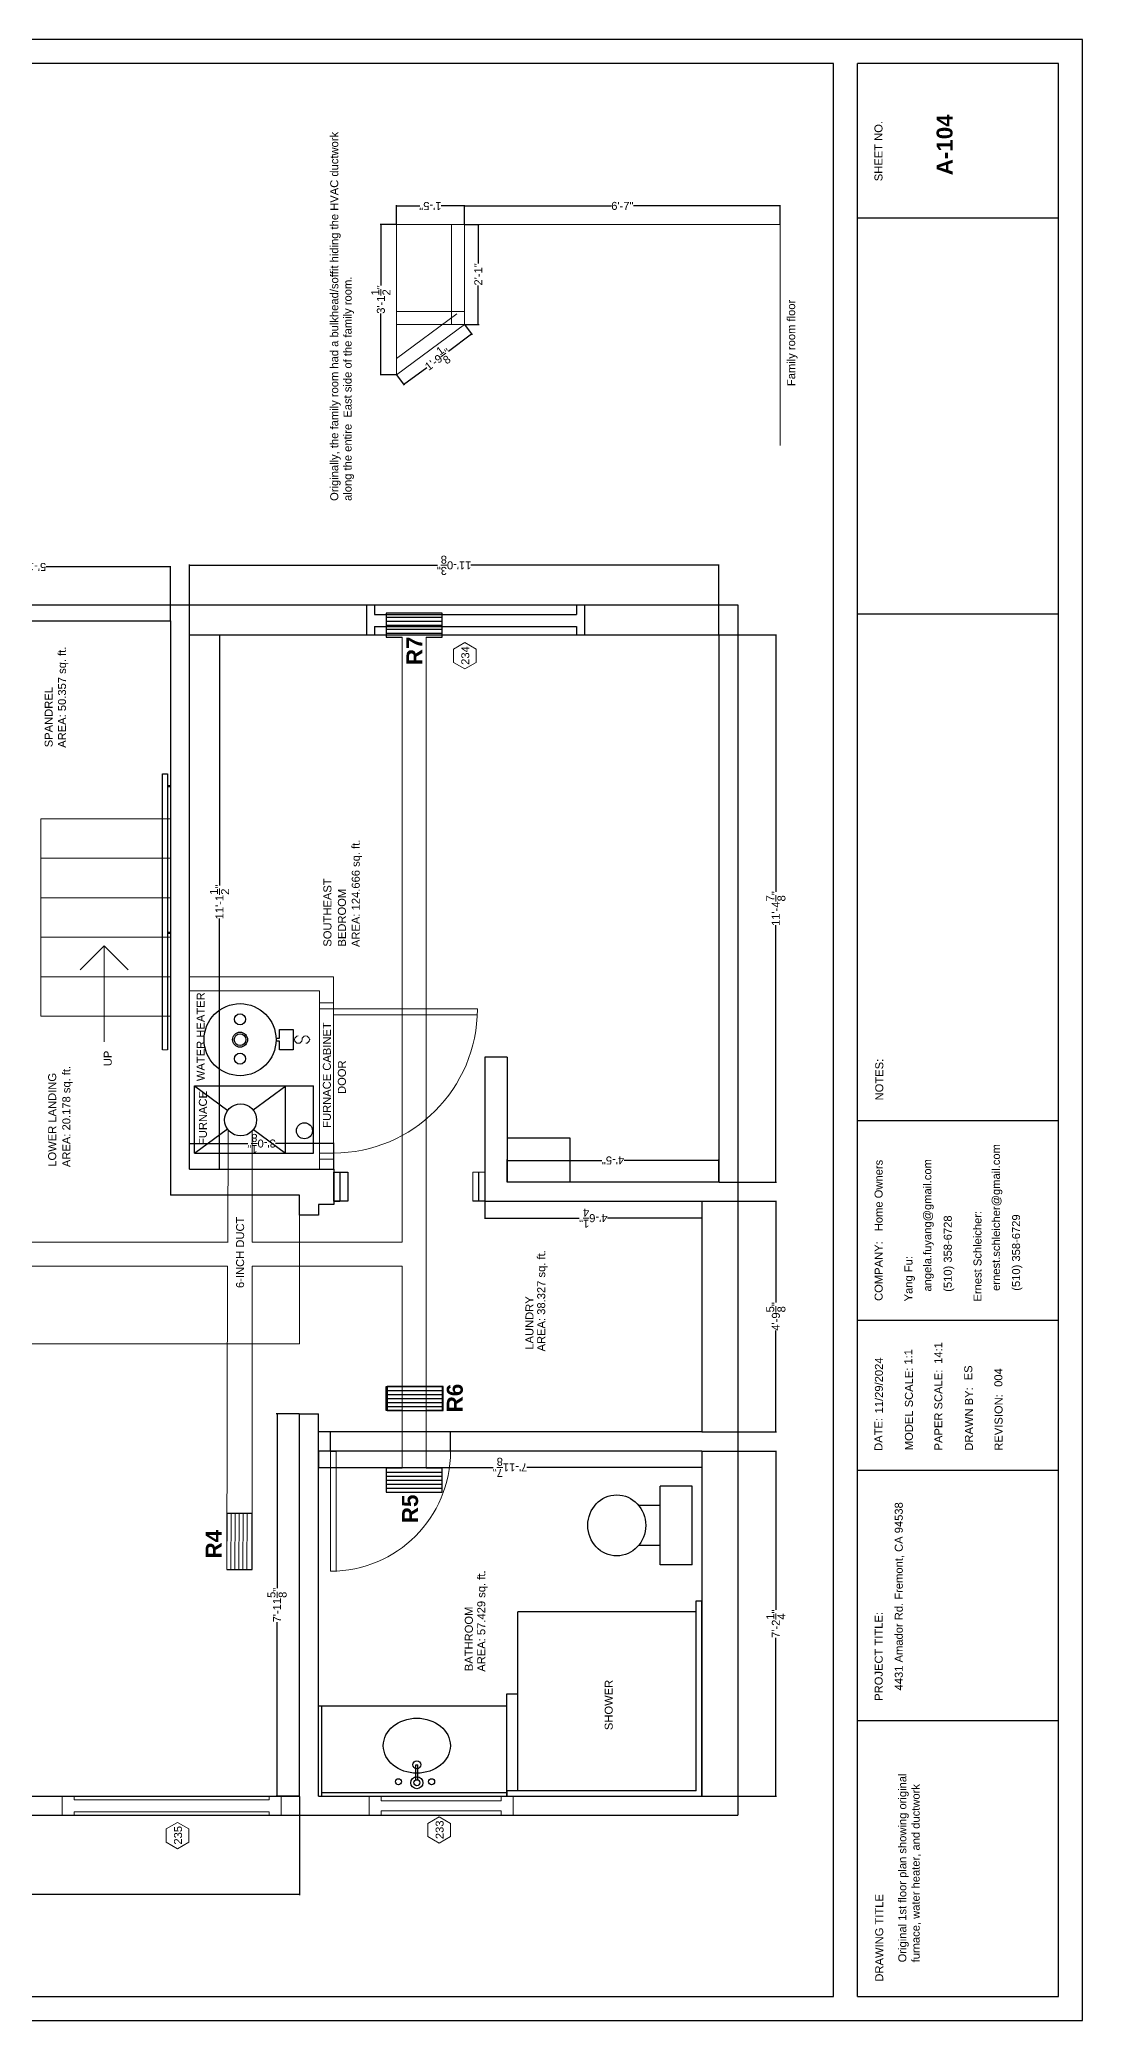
# Model space of a CAD drawing. Header units: inches. Extents: x -601 to 0, y 0 to 495.
# Drawn here: x -260.8 to 0, y 0 to 495.1 of the extents above; entities that cross this region are included whole.
import ezdxf

# ---------------------------------------------------------------- set-up
doc = ezdxf.new("R2010")
doc.units = ezdxf.units.IN
doc.header["$MEASUREMENT"] = 0
doc.layers.get('0').update_dxf_attribs({"color": 1, "lineweight": 9})
for name, color, linetype, lineweight in [('00-page-edge', 7, 'Continuous', 9), ('A101-Dimensions', 7, 'Continuous', 9), ('A101-Floorplan-1st-floor', 7, 'Continuous', 9), ('A101-Text', 7, 'Continuous', 9), ('M101-HVAC-1st-floor', 7, 'Continuous', 9)]:
    doc.layers.add(name, color=color, linetype=linetype, lineweight=lineweight)
doc.layers.add('Title Block', color=7, linetype='Continuous')
doc.layers.add('Title Block Text', color=7, linetype='Continuous')
doc.styles.add('Large', font='Arial Bold.ttf', dxfattribs={"height": 4})
doc.styles.get("Standard").update_dxf_attribs({"font": 'Arial.ttf', "height": 2})
doc.dimstyles.get("Standard").update_dxf_attribs({"dimtxt": 0.18, "dimasz": 0.1175, "dimexe": 0.18, "dimexo": 0.0625, "dimgap": 0.09, "dimtad": 0, "dimtoh": 1, "dimdec": 3, "dimzin": 0, "dimdsep": 46, "dimlunit": 4, "dimtxsty": 'Standard', "dimblk": 'ARCHTICK', "dimblk1": 'ARCHTICK', "dimblk2": 'ARCHTICK', "dimcen": 0.09, "dimadec": 1, "dimazin": 0, "dimtfac": 1, "dimtdec": 3, "dimtofl": 0, "dimtmove": 0, "dimatfit": 3, "dimfxl": 1, "dimtolj": 1, "dimtzin": 0, "dimarcsym": 0})

# ---------------------------------------------------------------- blocks, each defined once
blk = doc.blocks.new('L1-bathroom-door')
at = {"layer": 'A101-Floorplan-1st-floor'}
for p, q in [((0, 0), (-30, 0)), ((0, -1.375), (-30, -1.375))]:
    blk.add_line(p, q, dxfattribs=at)
at = {"layer": 'A101-Floorplan-1st-floor', "lineweight": 30}
blk.add_line((0, 0), (0, -1.375), dxfattribs=at)
at = {"layer": 'A101-Floorplan-1st-floor'}
blk.add_arc((0, 0), 30, 180, 270, dxfattribs=at)
blk = doc.blocks.new('L1-bathroom-window')
at = {"layer": 'A101-Floorplan-1st-floor'}
for p, q in [((0, 36), (-4.76, 36)), ((-3.69, 33), (-4.76, 33)), ((-3.69, 3), (-3.69, 33)), ((0, 33), (-1.19, 33)), ((-1.19, 3), (-1.19, 33)), ((-4.76, 3), (-3.69, 3)), ((-4.76, 0), (0, 0)), ((-1.19, 3), (0, 3))]:
    blk.add_line(p, q, dxfattribs=at)
at = {"layer": 'A101-Floorplan-1st-floor', "lineweight": 30}
for p, q in [((-4.76, 36), (-4.76, 33)), ((0, 36), (-0.01, 33)), ((-4.76, 3), (-4.76, 0)), ((-0.01, 3), (0, 0))]:
    blk.add_line(p, q, dxfattribs=at)
blk = doc.blocks.new('L1-family-room-window')
at = {"layer": 'A101-Floorplan-1st-floor'}
for p, q in [((0.01, 54.75), (-4.75, 54.75)), ((-3.93, 51.75), (-4.75, 51.75)), ((-3.93, 3), (-3.93, 51.75)), ((0.01, 51.75), (-0.93, 51.75)), ((-0.93, 3), (-0.93, 51.75)), ((-4.75, 3), (-3.93, 3)), ((-4.75, 0), (0.01, 0)), ((-0.93, 3), (0.01, 3))]:
    blk.add_line(p, q, dxfattribs=at)
at = {"layer": 'A101-Floorplan-1st-floor', "lineweight": 30}
for p, q in [((-4.75, 54.75), (-4.75, 51.75)), ((0.01, 54.75), (0.01, 51.75)), ((-4.75, 3), (-4.75, 0)), ((0, 3), (0.01, 0))]:
    blk.add_line(p, q, dxfattribs=at)
blk = doc.blocks.new('L1-toilet')
at = {"lineweight": 30}
for p, q in [((-14.81, 8), (-14.81, 13.4)), ((-4.81, 8), (-4.81, 13.4)), ((-19.63, 0), (-19.63, 8)), ((-19.63, 8), (0, 8)), ((0, 0), (0, 8)), ((-19.63, 0), (0, 0))]:
    blk.add_line(p, q, dxfattribs=at)
blk.add_ellipse((-9.81, 18.88), major_axis=(7.62, 0), ratio=0.95082, dxfattribs=at)
blk = doc.blocks.new('L1-bathroom-sink-faucets-bowl')
at = {"lineweight": 30}
for p, q in [((2.21, 0.25), (5.98, 0.25)), ((5.98, 0.25), (5.98, -0.25)), ((2.21, -0.25), (5.98, -0.25))]:
    blk.add_line(p, q, dxfattribs=at)
for centre, radius in [((1.75, 4.59), 0.75), ((1.5, 0), 1.5), ((1.5, 0), 0.75), ((6, 0), 1), ((1.75, -3.69), 0.75)]:
    blk.add_circle(centre, radius, dxfattribs=at)
blk.add_ellipse((10.75, 0), major_axis=(0, -8.38), ratio=0.820896, dxfattribs=at)
blk = doc.blocks.new('L1-granite-splash-and-counter')
at = {"layer": 'A101-Floorplan-1st-floor', "lineweight": 30}
for p, q in [((0, 0), (22.63, 0)), ((0, 0), (0, -0.88)), ((22.63, 0), (22.63, -47.13)), ((0, -0.88), (22.63, -0.88)), ((0, -0.88), (0, -47.13)), ((0.88, -47.13), (0.88, -0.88)), ((0, -47.13), (0.88, -47.13)), ((0.88, -47.13), (22.63, -47.13))]:
    blk.add_line(p, q, dxfattribs=at)
blk = doc.blocks.new('L1-shower-tiles-and-glass-walls')
at = {"layer": 'A101-Floorplan-1st-floor', "lineweight": 30}
for p, q in [((1.37, 48.75), (0, 48.75)), ((0, 48.75), (0, 48.75)), ((0, 48.75), (0, 0)), ((1.37, 1.37), (1.37, 48.75)), ((1.37, 48.75), (25.62, 48.75)), ((1.37, 46), (46.12, 46)), ((25.62, 48.75), (25.62, 46)), ((46.12, 1.37), (46.12, 46)), ((0, 0), (48.88, 0)), ((1.37, 1.37), (48.88, 1.37)), ((48.88, 1.37), (48.88, 0))]:
    blk.add_line(p, q, dxfattribs=at)
blk = doc.blocks.new('_ArchTick')
at = {"color": 0, "linetype": 'ByBlock', "lineweight": 30, "const_width": 0.15}
blk.add_lwpolyline([(-0.5, -0.5), (0.5, 0.5)], dxfattribs=at)
blk = doc.blocks.new('*D181')
at = {"layer": 'A101-Dimensions', "color": 0, "lineweight": -2, "transparency": 16777216}
for p, q in [((-523.24, 55.97), (-523.24, 31.27)), ((-195.83, 55.97), (-195.83, 31.27)), ((-523.24, 31.45), (-363.8, 31.45)), ((-195.83, 31.45), (-355.27, 31.45))]:
    blk.add_line(p, q, dxfattribs=at)
at = {"layer": 'A101-Dimensions', "color": 0, "lineweight": -2, "transparency": 16777216, "xscale": 0.1175, "yscale": 0.1175, "zscale": 0.1175, "rotation": 180}
blk.add_blockref('_ArchTick', (-523.24, 31.45), dxfattribs=at)
at = {"layer": 'A101-Dimensions', "color": 0, "lineweight": -2, "transparency": 16777216, "xscale": 0.1175, "yscale": 0.1175, "zscale": 0.1175}
blk.add_blockref('_ArchTick', (-195.83, 31.45), dxfattribs=at)
at = {"layer": 'A101-Dimensions', "color": 0, "lineweight": 5, "transparency": 16777216, "insert": (-359.53, 31.45), "char_height": 2, "attachment_point": 5, "rotation": 180}
blk.add_mtext('\\A1;27\'-3{\\H1x;\\S3/8;}"', dxfattribs=at)
blk = doc.blocks.new('*D186')
at = {"layer": 'A101-Dimensions', "color": 0, "lineweight": -2, "transparency": 16777216}
for p, q in [((-195.89, 151.6), (-201.6, 151.6)), ((-201.42, 151.6), (-201.42, 108.07)), ((-201.42, 56.04), (-201.42, 99.57)), ((-195.89, 56.04), (-201.6, 56.04))]:
    blk.add_line(p, q, dxfattribs=at)
at = {"layer": 'A101-Dimensions', "color": 0, "lineweight": -2, "transparency": 16777216, "xscale": 0.1175, "yscale": 0.1175, "zscale": 0.1175}
for p, rotation in [((-201.42, 151.6), 90), ((-201.42, 56.04), 270)]:
    blk.add_blockref('_ArchTick', p, dxfattribs=dict(at, rotation=rotation))
at = {"layer": 'A101-Dimensions', "color": 0, "lineweight": 5, "transparency": 16777216, "insert": (-201.42, 103.82), "char_height": 2, "attachment_point": 5, "rotation": 90}
blk.add_mtext('\\A1;7\'-11{\\H1x;\\S5/8;}"', dxfattribs=at)
blk = doc.blocks.new('*D187')
at = {"layer": 'A101-Dimensions', "color": 0, "lineweight": -2, "transparency": 16777216}
for p, q in [((-223.26, 346.32), (-215.63, 346.32)), ((-215.81, 346.32), (-215.81, 283.73)), ((-215.81, 212.82), (-215.81, 275.41)), ((-223.26, 212.82), (-215.63, 212.82))]:
    blk.add_line(p, q, dxfattribs=at)
at = {"layer": 'A101-Dimensions', "color": 0, "lineweight": -2, "transparency": 16777216, "xscale": 0.1175, "yscale": 0.1175, "zscale": 0.1175}
for p, rotation in [((-215.81, 346.32), 90), ((-215.81, 212.82), 270)]:
    blk.add_blockref('_ArchTick', p, dxfattribs=dict(at, rotation=rotation))
at = {"layer": 'A101-Dimensions', "color": 0, "lineweight": 5, "transparency": 16777216, "insert": (-215.81, 279.57), "char_height": 2, "attachment_point": 5, "rotation": 90}
blk.add_mtext('\\A1;11\'-1{\\H1x;\\S1/2;}"', dxfattribs=at)
blk = doc.blocks.new('*D188')
at = {"layer": 'A101-Dimensions', "color": 0, "lineweight": -2, "transparency": 16777216}
for p, q in [((-223.32, 212.88), (-223.32, 219.37)), ((-223.32, 219.19), (-208.75, 219.19)), ((-187.23, 219.19), (-201.8, 219.19)), ((-187.23, 212.88), (-187.23, 219.37))]:
    blk.add_line(p, q, dxfattribs=at)
at = {"layer": 'A101-Dimensions', "color": 0, "lineweight": -2, "transparency": 16777216, "xscale": 0.1175, "yscale": 0.1175, "zscale": 0.1175, "rotation": 180}
blk.add_blockref('_ArchTick', (-223.32, 219.19), dxfattribs=at)
at = {"layer": 'A101-Dimensions', "color": 0, "lineweight": -2, "transparency": 16777216, "xscale": 0.1175, "yscale": 0.1175, "zscale": 0.1175}
blk.add_blockref('_ArchTick', (-187.23, 219.19), dxfattribs=at)
at = {"layer": 'A101-Dimensions', "color": 0, "lineweight": 5, "transparency": 16777216, "insert": (-205.28, 219.19), "char_height": 2, "attachment_point": 5, "rotation": 180}
blk.add_mtext('\\A1;3\'-0{\\H1x;\\S1/8;}"', dxfattribs=at)
blk = doc.blocks.new('*D189')
at = {"layer": 'A101-Dimensions', "color": 0, "lineweight": -2, "transparency": 16777216}
for p, q in [((-223.32, 346.38), (-223.32, 363.91)), ((-223.32, 363.73), (-161.28, 363.73)), ((-90.93, 363.73), (-152.97, 363.73)), ((-90.93, 346.38), (-90.93, 363.91))]:
    blk.add_line(p, q, dxfattribs=at)
at = {"layer": 'A101-Dimensions', "color": 0, "lineweight": -2, "transparency": 16777216, "xscale": 0.1175, "yscale": 0.1175, "zscale": 0.1175, "rotation": 180}
blk.add_blockref('_ArchTick', (-223.32, 363.73), dxfattribs=at)
at = {"layer": 'A101-Dimensions', "color": 0, "lineweight": -2, "transparency": 16777216, "xscale": 0.1175, "yscale": 0.1175, "zscale": 0.1175}
blk.add_blockref('_ArchTick', (-90.93, 363.73), dxfattribs=at)
at = {"layer": 'A101-Dimensions', "color": 0, "lineweight": 5, "transparency": 16777216, "insert": (-157.13, 363.73), "char_height": 2, "attachment_point": 5, "rotation": 180}
blk.add_mtext('\\A1;11\'-0{\\H1x;\\S3/8;}"', dxfattribs=at)
blk = doc.blocks.new('*D190')
at = {"layer": 'A101-Dimensions', "color": 0, "lineweight": -2, "transparency": 16777216}
for p, q in [((-95.14, 142.29), (-76.49, 142.29)), ((-76.67, 142.29), (-76.67, 102.66)), ((-76.67, 56.04), (-76.67, 95.66)), ((-95.14, 56.04), (-76.49, 56.04))]:
    blk.add_line(p, q, dxfattribs=at)
at = {"layer": 'A101-Dimensions', "color": 0, "lineweight": -2, "transparency": 16777216, "xscale": 0.1175, "yscale": 0.1175, "zscale": 0.1175}
for p, rotation in [((-76.67, 142.29), 90), ((-76.67, 56.04), 270)]:
    blk.add_blockref('_ArchTick', p, dxfattribs=dict(at, rotation=rotation))
at = {"layer": 'A101-Dimensions', "color": 0, "lineweight": 5, "transparency": 16777216, "insert": (-76.67, 99.16), "char_height": 2, "attachment_point": 5, "rotation": 90}
blk.add_mtext('\\A1;7\'-2{\\H1x;\\S1/4;}"', dxfattribs=at)
blk = doc.blocks.new('*D191')
at = {"layer": 'A101-Dimensions', "color": 0, "lineweight": -2, "transparency": 16777216}
for p, q in [((-95.14, 204.76), (-76.49, 204.76)), ((-76.67, 204.76), (-76.67, 179.48)), ((-76.67, 147.16), (-76.67, 172.44)), ((-95.14, 147.16), (-76.49, 147.16))]:
    blk.add_line(p, q, dxfattribs=at)
at = {"layer": 'A101-Dimensions', "color": 0, "lineweight": -2, "transparency": 16777216, "xscale": 0.1175, "yscale": 0.1175, "zscale": 0.1175}
for p, rotation in [((-76.67, 204.76), 90), ((-76.67, 147.16), 270)]:
    blk.add_blockref('_ArchTick', p, dxfattribs=dict(at, rotation=rotation))
at = {"layer": 'A101-Dimensions', "color": 0, "lineweight": 5, "transparency": 16777216, "insert": (-76.67, 175.96), "char_height": 2, "attachment_point": 5, "rotation": 90}
blk.add_mtext('\\A1;4\'-9{\\H1x;\\S5/8;}"', dxfattribs=at)
blk = doc.blocks.new('*D192')
at = {"layer": 'A101-Dimensions', "color": 0, "lineweight": -2, "transparency": 16777216}
for p, q in [((-90.86, 346.32), (-76.49, 346.32)), ((-76.67, 346.32), (-76.67, 282.07)), ((-76.67, 209.51), (-76.67, 273.76)), ((-90.86, 209.51), (-76.49, 209.51))]:
    blk.add_line(p, q, dxfattribs=at)
at = {"layer": 'A101-Dimensions', "color": 0, "lineweight": -2, "transparency": 16777216, "xscale": 0.1175, "yscale": 0.1175, "zscale": 0.1175}
for p, rotation in [((-76.67, 346.32), 90), ((-76.67, 209.51), 270)]:
    blk.add_blockref('_ArchTick', p, dxfattribs=dict(at, rotation=rotation))
at = {"layer": 'A101-Dimensions', "color": 0, "lineweight": 5, "transparency": 16777216, "insert": (-76.67, 277.91), "char_height": 2, "attachment_point": 5, "rotation": 90}
blk.add_mtext('\\A1;11\'-4{\\H1x;\\S7/8;}"', dxfattribs=at)
blk = doc.blocks.new('*D193')
at = {"layer": 'A101-Dimensions', "color": 0, "lineweight": -2, "transparency": 16777216}
for p, q in [((-143.86, 209.57), (-143.86, 215.16)), ((-143.86, 214.98), (-120.18, 214.98)), ((-90.93, 214.98), (-114.61, 214.98)), ((-90.93, 209.57), (-90.93, 215.16))]:
    blk.add_line(p, q, dxfattribs=at)
at = {"layer": 'A101-Dimensions', "color": 0, "lineweight": -2, "transparency": 16777216, "xscale": 0.1175, "yscale": 0.1175, "zscale": 0.1175, "rotation": 180}
blk.add_blockref('_ArchTick', (-143.86, 214.98), dxfattribs=at)
at = {"layer": 'A101-Dimensions', "color": 0, "lineweight": -2, "transparency": 16777216, "xscale": 0.1175, "yscale": 0.1175, "zscale": 0.1175}
blk.add_blockref('_ArchTick', (-90.93, 214.98), dxfattribs=at)
at = {"layer": 'A101-Dimensions', "color": 0, "lineweight": 5, "transparency": 16777216, "insert": (-117.4, 214.98), "char_height": 2, "attachment_point": 5, "rotation": 180}
blk.add_mtext('\\A1;4\'-5"', dxfattribs=at)
blk = doc.blocks.new('*D194')
at = {"layer": 'A101-Dimensions', "color": 0, "lineweight": -2, "transparency": 16777216}
for p, q in [((-149.45, 204.69), (-149.45, 200.36)), ((-95.2, 204.69), (-95.2, 200.36)), ((-149.45, 200.54), (-125.87, 200.54)), ((-95.2, 200.54), (-118.78, 200.54))]:
    blk.add_line(p, q, dxfattribs=at)
at = {"layer": 'A101-Dimensions', "color": 0, "lineweight": -2, "transparency": 16777216, "xscale": 0.1175, "yscale": 0.1175, "zscale": 0.1175, "rotation": 180}
blk.add_blockref('_ArchTick', (-149.45, 200.54), dxfattribs=at)
at = {"layer": 'A101-Dimensions', "color": 0, "lineweight": -2, "transparency": 16777216, "xscale": 0.1175, "yscale": 0.1175, "zscale": 0.1175}
blk.add_blockref('_ArchTick', (-95.2, 200.54), dxfattribs=at)
at = {"layer": 'A101-Dimensions', "color": 0, "lineweight": 5, "transparency": 16777216, "insert": (-122.32, 200.54), "char_height": 2, "attachment_point": 5, "rotation": 180}
blk.add_mtext('\\A1;4\'-6{\\H1x;\\S1/4;}"', dxfattribs=at)
blk = doc.blocks.new('*D195')
at = {"layer": 'A101-Dimensions', "color": 0, "lineweight": -2, "transparency": 16777216}
for p, q in [((-191.08, 142.22), (-191.08, 138.05)), ((-95.2, 142.22), (-95.2, 138.05)), ((-191.08, 138.23), (-147.38, 138.23)), ((-95.2, 138.23), (-138.9, 138.23))]:
    blk.add_line(p, q, dxfattribs=at)
at = {"layer": 'A101-Dimensions', "color": 0, "lineweight": -2, "transparency": 16777216, "xscale": 0.1175, "yscale": 0.1175, "zscale": 0.1175, "rotation": 180}
blk.add_blockref('_ArchTick', (-191.08, 138.23), dxfattribs=at)
at = {"layer": 'A101-Dimensions', "color": 0, "lineweight": -2, "transparency": 16777216, "xscale": 0.1175, "yscale": 0.1175, "zscale": 0.1175}
blk.add_blockref('_ArchTick', (-95.2, 138.23), dxfattribs=at)
at = {"layer": 'A101-Dimensions', "color": 0, "lineweight": 5, "transparency": 16777216, "insert": (-143.14, 138.23), "char_height": 2, "attachment_point": 5, "rotation": 180}
blk.add_mtext('\\A1;7\'-11{\\H1x;\\S7/8;}"', dxfattribs=at)
blk = doc.blocks.new('*D198')
at = {"layer": 'A101-Dimensions', "color": 0, "lineweight": -2, "transparency": 16777216}
for p, q in [((-298.86, 349.88), (-298.86, 363.5)), ((-298.86, 363.32), (-267.75, 363.32)), ((-228.07, 363.32), (-259.18, 363.32)), ((-228.07, 349.88), (-228.07, 363.5))]:
    blk.add_line(p, q, dxfattribs=at)
at = {"layer": 'A101-Dimensions', "color": 0, "lineweight": -2, "transparency": 16777216, "xscale": 0.1175, "yscale": 0.1175, "zscale": 0.1175, "rotation": 180}
blk.add_blockref('_ArchTick', (-298.86, 363.32), dxfattribs=at)
at = {"layer": 'A101-Dimensions', "color": 0, "lineweight": -2, "transparency": 16777216, "xscale": 0.1175, "yscale": 0.1175, "zscale": 0.1175}
blk.add_blockref('_ArchTick', (-228.07, 363.32), dxfattribs=at)
at = {"layer": 'A101-Dimensions', "color": 0, "lineweight": 5, "transparency": 16777216, "insert": (-263.47, 363.32), "char_height": 2, "attachment_point": 5, "rotation": 180}
blk.add_mtext('\\A1;5\'-10{\\H1x;\\S3/4;}"', dxfattribs=at)
blk = doc.blocks.new('L1-south-stairway-5-steps')
at = {"layer": 'A101-Floorplan-1st-floor', "lineweight": 5}
for p, q in [((-49.375, 0), (0, 0)), ((-49.375, 0), (-49.375, -32.40625)), ((-39.5, 0), (-39.5, -32.40625)), ((-29.625, 0), (-29.625, -32.40625)), ((-19.75, 0), (-19.75, -32.40625)), ((-9.875, 0), (-9.875, -32.40625)), ((0, 0), (0, -32.40625))]:
    blk.add_line(p, q, dxfattribs=at)
blk = doc.blocks.new('L1-south-stairway-handrail')
at = {"layer": 'A101-Floorplan-1st-floor', "lineweight": -3}
for p, q in [((-57.8, 1.25), (11.23, 1.25)), ((11.23, 0), (-57.8, 0)), ((-28.71, -0.75), (-28.71, 0)), ((-28.46, -0.75), (-28.46, 0)), ((8.09, 0), (8.09, -0.75)), ((8.34, 0), (8.34, -0.75)), ((11.23, 1.25), (11.23, 0))]:
    blk.add_line(p, q, dxfattribs=at)
at = {"layer": 'A101-Floorplan-1st-floor', "lineweight": 5}
blk.add_line((-57.8, 1.25), (-57.8, 0), dxfattribs=at)
blk = doc.blocks.new('L1-arrow')
at = {"lineweight": 5}
for p, q in [((188.32, -365.98), (182.32, -359.98)), ((182.32, -365.98), (164.32, -365.98)), ((182.32, -365.98), (188.32, -365.98)), ((188.32, -365.98), (182.32, -371.98))]:
    blk.add_line(p, q, dxfattribs=at)
blk = doc.blocks.new('L1-south-east-bedroom-window')
at = {"layer": 'A101-Floorplan-1st-floor', "lineweight": -3}
for p, q in [((7.5, 54.5), (0, 54.5)), ((0, 54.5), (0, 52.5)), ((7.5, 54.5), (7.5, 52.5)), ((2.15, 52.5), (0, 52.5)), ((2.15, 52.5), (2.13, 2)), ((5.1, 52.5), (5.12, 2)), ((7.5, 52.5), (5.1, 52.5)), ((2.13, 2), (0, 2)), ((0, 2), (0, 0)), ((7.5, 0), (0, 0)), ((7.5, 2), (5.12, 2)), ((7.5, 2), (7.5, 0))]:
    blk.add_line(p, q, dxfattribs=at)
blk = doc.blocks.new('L1-Furnace-181')
at = {"layer": 'M101-HVAC-1st-floor', "lineweight": -3}
for p, q in [((-5.56, 27.5, -22.75), (0.48, 19.27, -22.75)), ((-5.56, 27.5, -22.75), (-5.56, -2.25, -22.75)), ((11.25, 27.5, -22.75), (11.25, -2.25, -22.75)), ((5.21, 12.83, -22.75), (11.25, 4.62, -22.75)), ((-5.56, -2.25, -22.75), (11.25, -2.25, -22.75))]:
    blk.add_line(p, q, dxfattribs=at)
at = {"layer": 'M101-HVAC-1st-floor', "lineweight": -3, "elevation": -22.75}
for points in [[(-5.56, 27.5), (11.25, 27.5), (5.09, 19.17)], [(0.33, 12.74), (-5.57, 4.75), (11.25, 4.75)]]:
    blk.add_lwpolyline(points, dxfattribs=at)
at = {"layer": 'M101-HVAC-1st-floor', "lineweight": -3}
for centre, radius in [((2.71, 15.95, -22.75), 4), ((0, 0, -22.75), 2)]:
    blk.add_circle(centre, radius, dxfattribs=at)
blk = doc.blocks.new('L1-furnace-181-reference')
at = {"layer": 'A101-Floorplan-1st-floor', "lineweight": -3}
for p, q in [((0, 29.75), (6.04, 21.52)), ((0, 29.75), (0, 0)), ((16.8, 29.75), (16.8, 0)), ((10.77, 15.08), (16.8, 6.87)), ((0, 0), (16.8, 0))]:
    blk.add_line(p, q, dxfattribs=at)
for points in [[(0, 29.75), (16.8, 29.75), (10.65, 21.42)], [(5.89, 14.99), (-0.01, 7), (16.8, 7)]]:
    blk.add_lwpolyline(points, dxfattribs=at)
for centre, radius in [((8.27, 18.2), 4), ((5.56, 2.25), 2)]:
    blk.add_circle(centre, radius, dxfattribs=at)
at = {"layer": 'A101-Floorplan-1st-floor', "lineweight": 5}
blk.add_blockref('L1-Furnace-181', (5.56, 2.25, 22.75), dxfattribs=at)
blk = doc.blocks.new('window-233')
blk.add_lwpolyline([(-1.66, 2.84), (-3.31, -0.01), (-1.66, -2.87), (1.63, -2.87), (3.28, -0.01), (1.63, 2.84)], close=True)
blk.add_text('233', height=2).set_placement((-2.29, -1.12))
blk = doc.blocks.new('window-235')
blk.add_lwpolyline([(-2, 2.97), (-3.65, 0.11), (-2, -2.74), (1.3, -2.74), (2.94, 0.11), (1.3, 2.97)], close=True)
blk.add_text('235', height=2).set_placement((-2.63, -1))
blk = doc.blocks.new('window-234')
blk.add_lwpolyline([(-1.79, 3.01), (-3.44, 0.15), (-1.79, -2.7), (1.51, -2.7), (3.16, 0.15), (1.51, 3.01)], close=True)
blk.add_text('234', height=2).set_placement((-2.41, -0.96))
blk = doc.blocks.new('old-furnace-cabinet-door')
at = {"lineweight": 5}
for p, q in [((-1.5, 35.97), (-1.5, 0)), ((0, 36), (0, 0)), ((0, 0), (-36, 0)), ((-1.5, 0), (0, 0))]:
    blk.add_line(p, q, dxfattribs=at)
blk.add_arc((0, 0), 36, 90, 180, dxfattribs=at)
blk = doc.blocks.new('FURNACE-CABINET')
at = {"lineweight": 5}
for p, q in [((257.32, 223.32), (257.32, 190.82)), ((260.82, 223.32), (260.82, 187.32)), ((212.82, 190.82), (257.32, 190.82)), ((215.32, 190.82), (215.32, 187.32)), ((216.82, 190.82), (216.82, 187.32)), ((252.82, 190.82), (252.82, 187.32)), ((254.32, 190.82), (254.32, 187.32)), ((212.82, 187.32), (218.82, 187.32)), ((260.82, 187.32), (254.82, 187.32))]:
    blk.add_line(p, q, dxfattribs=at)
at = {"lineweight": 5, "xscale": -1, "rotation": 180}
blk.add_blockref('old-furnace-cabinet-door', (252.82, 187.32), dxfattribs=at)
at = {"lineweight": 5}
for s, p in [('FURNACE CABINET', (223.12, 187.95)), ('DOOR', (231.58, 184.2))]:
    blk.add_text(s, height=2, dxfattribs=at).set_placement(p)
blk = doc.blocks.new('L1-ceiling-register-119')
at = {"layer": 'A101-Floorplan-1st-floor', "lineweight": 30}
for p, q in [((-6, 0, -95.12), (-6, -14, -95.12)), ((0, 0, -95.12), (-6, 0, -95.12)), ((0, -14, -95.12), (0, 0, -95.12)), ((-6, -14, -95.12), (0, -14, -95.12))]:
    blk.add_line(p, q, dxfattribs=at)
blk = doc.blocks.new('upstairs-bathroom-register')
at = {"layer": 'M101-HVAC-1st-floor', "lineweight": 30}
for p, q in [((107.19, 170.08), (107.19, 174.08)), ((107.19, 174.08), (113.19, 174.08)), ((108.19, 174.08), (108.19, 160.08)), ((109.19, 174.08), (109.19, 160.08)), ((110.19, 174.08), (110.19, 160.08)), ((111.19, 174.08), (111.19, 160.08)), ((112.19, 174.08), (112.19, 160.08)), ((113.19, 174.08), (113.19, 160.08)), ((107.19, 160.08), (107.19, 164.08)), ((113.19, 160.08), (107.19, 160.08))]:
    blk.add_line(p, q, dxfattribs=at)
blk = doc.blocks.new('*D499')
at = {"layer": 'A101-Floorplan-1st-floor', "color": 0, "lineweight": -2, "transparency": 16777216}
for p, q in [((-152.74, 421.49), (-158.53, 417.21)), ((-154.51, 423.89), (-152.63, 421.34)), ((-171.53, 411.33), (-169.64, 408.78)), ((-169.75, 408.92), (-163.96, 413.2))]:
    blk.add_line(p, q, dxfattribs=at)
at = {"layer": 'A101-Floorplan-1st-floor', "color": 0, "lineweight": -2, "transparency": 16777216, "xscale": 0.1175, "yscale": 0.1175, "zscale": 0.1175}
for p, rotation in [((-152.74, 421.49), 36.44436690974841), ((-169.75, 408.92), 216.4443669097485)]:
    blk.add_blockref('_ArchTick', p, dxfattribs=dict(at, rotation=rotation))
at = {"layer": 'A101-Floorplan-1st-floor', "color": 0, "lineweight": 5, "transparency": 16777216, "insert": (-161.24, 415.2), "char_height": 2, "attachment_point": 5, "rotation": 36.4444}
blk.add_mtext('\\A1;1\'-9{\\H1x;\\S1/8;}"', dxfattribs=at)
blk = doc.blocks.new('*D500')
at = {"layer": 'A101-Floorplan-1st-floor', "color": 0, "lineweight": -2, "transparency": 16777216}
for p, q in [((-154.49, 448.94), (-150.9, 448.94)), ((-151.08, 448.94), (-151.08, 439.21)), ((-151.08, 423.94), (-151.08, 433.68)), ((-154.49, 423.94), (-150.9, 423.94))]:
    blk.add_line(p, q, dxfattribs=at)
at = {"layer": 'A101-Floorplan-1st-floor', "color": 0, "lineweight": -2, "transparency": 16777216, "xscale": 0.1175, "yscale": 0.1175, "zscale": 0.1175}
for p, rotation in [((-151.08, 448.94), 90), ((-151.08, 423.94), 270)]:
    blk.add_blockref('_ArchTick', p, dxfattribs=dict(at, rotation=rotation))
at = {"layer": 'A101-Floorplan-1st-floor', "color": 0, "lineweight": 5, "transparency": 16777216, "insert": (-151.08, 436.44), "char_height": 2, "attachment_point": 5, "rotation": 90}
blk.add_mtext('\\A1;2\'-1"', dxfattribs=at)
blk = doc.blocks.new('*D501')
at = {"layer": 'A101-Floorplan-1st-floor', "color": 0, "lineweight": -2, "transparency": 16777216}
for p, q in [((-171.63, 448.94), (-175.63, 448.94)), ((-175.45, 448.94), (-175.45, 433.64)), ((-175.45, 411.38), (-175.45, 426.68)), ((-171.63, 411.38), (-175.63, 411.38))]:
    blk.add_line(p, q, dxfattribs=at)
at = {"layer": 'A101-Floorplan-1st-floor', "color": 0, "lineweight": -2, "transparency": 16777216, "xscale": 0.1175, "yscale": 0.1175, "zscale": 0.1175}
for p, rotation in [((-175.45, 448.94), 90), ((-175.45, 411.38), 270)]:
    blk.add_blockref('_ArchTick', p, dxfattribs=dict(at, rotation=rotation))
at = {"layer": 'A101-Floorplan-1st-floor', "color": 0, "lineweight": 5, "transparency": 16777216, "insert": (-175.45, 430.16), "char_height": 2, "attachment_point": 5, "rotation": 90}
blk.add_mtext('\\A1;3\'-1{\\H1x;\\S1/2;}"', dxfattribs=at)
blk = doc.blocks.new('*D502')
at = {"layer": 'A101-Floorplan-1st-floor', "color": 0, "lineweight": -2, "transparency": 16777216}
for p, q in [((-154.55, 449), (-154.55, 453.74)), ((-154.55, 453.56), (-117.81, 453.56)), ((-75.56, 453.56), (-112.3, 453.56)), ((-75.56, 449), (-75.56, 453.74))]:
    blk.add_line(p, q, dxfattribs=at)
at = {"layer": 'A101-Floorplan-1st-floor', "color": 0, "lineweight": -2, "transparency": 16777216, "xscale": 0.1175, "yscale": 0.1175, "zscale": 0.1175, "rotation": 180}
blk.add_blockref('_ArchTick', (-154.55, 453.56), dxfattribs=at)
at = {"layer": 'A101-Floorplan-1st-floor', "color": 0, "lineweight": -2, "transparency": 16777216, "xscale": 0.1175, "yscale": 0.1175, "zscale": 0.1175}
blk.add_blockref('_ArchTick', (-75.56, 453.56), dxfattribs=at)
at = {"layer": 'A101-Floorplan-1st-floor', "color": 0, "lineweight": 5, "transparency": 16777216, "insert": (-115.06, 453.56), "char_height": 2, "attachment_point": 5}
blk.add_mtext('\\A1;6\'-7"', dxfattribs=at)
blk = doc.blocks.new('*D505')
at = {"layer": 'A101-Floorplan-1st-floor', "color": 0, "lineweight": -2, "transparency": 16777216}
for p, q in [((-171.56, 449), (-171.56, 453.73)), ((-171.56, 453.55), (-165.71, 453.55)), ((-154.55, 453.55), (-160.4, 453.55)), ((-154.55, 449), (-154.55, 453.73))]:
    blk.add_line(p, q, dxfattribs=at)
at = {"layer": 'A101-Floorplan-1st-floor', "color": 0, "lineweight": -2, "transparency": 16777216, "xscale": 0.1175, "yscale": 0.1175, "zscale": 0.1175, "rotation": 180}
blk.add_blockref('_ArchTick', (-171.56, 453.55), dxfattribs=at)
at = {"layer": 'A101-Floorplan-1st-floor', "color": 0, "lineweight": -2, "transparency": 16777216, "xscale": 0.1175, "yscale": 0.1175, "zscale": 0.1175}
blk.add_blockref('_ArchTick', (-154.55, 453.55), dxfattribs=at)
at = {"layer": 'A101-Floorplan-1st-floor', "color": 0, "lineweight": 5, "transparency": 16777216, "insert": (-163.06, 453.55), "char_height": 2, "attachment_point": 5, "rotation": 180}
blk.add_mtext('\\A1;1\'-5"', dxfattribs=at)

msp = doc.modelspace()

# ---------------------------------------------------------------- linework, layer by layer
for p, q in [((-50.2738, 6), (-50.2738, 6)), ((-50.2738, 6), (-50.2738, 6)), ((-48, 6), (-48, 6)), ((-48, 6), (-48, 6))]:
    msp.add_line(p, q)
at = {"layer": '00-page-edge', "lineweight": -3}
for p, q in [((0, 495.1368), (-600.528, 495.1368)), ((0, 0), (0, 495.1368)), ((-62.2738, 489.1368), (-594.526, 489.1368)), ((-62.2738, 6), (-62.2738, 489.1368)), ((-594.365, 6), (-62.2738, 6)), ((-600.3608, 0), (0, 0))]:
    msp.add_line(p, q, dxfattribs=at)
at = {"layer": 'A101-Floorplan-1st-floor', "lineweight": 5}
for p, q in [((-171.563, 448.9404), (-171.563, 411.3779)), ((-171.563, 411.3779), (-171.563, 448.9404)), ((-154.5512, 448.9404), (-171.563, 448.9404)), ((-171.563, 448.9404), (-75.563, 448.9404)), ((-157.8012, 448.9404), (-157.8012, 423.9404)), ((-154.5512, 448.9404), (-154.5512, 423.9404)), ((-154.5512, 448.9404), (-75.563, 448.9404)), ((-75.563, 448.9404), (-75.563, 393.6925)), ((-154.5512, 427.1904), (-171.563, 427.1904)), ((-156.4819, 426.5548), (-171.563, 415.418)), ((-154.5512, 423.9404), (-171.563, 423.9404)), ((-154.5512, 423.9404), (-171.563, 411.3779)), ((-190.8248, 257.3187), (-190.8248, 236.153)), ((-152.4498, 204.7562), (-152.4498, 212.0062)), ((-152.4498, 212.0062), (-149.4498, 212.0062)), ((-195.8317, 201.2562), (-195.8317, 169.0945)), ((-523.238, 169.0945), (-195.8317, 169.0945)), ((-191.0817, 142.2875), (-167.0817, 142.2875))]:
    msp.add_line(p, q, dxfattribs=at)
at = {"layer": 'A101-Floorplan-1st-floor', "lineweight": -3}
for p, q in [((-332.9567, 353.8173), (-86.177, 353.8173)), ((-86.177, 353.8173), (-86.177, 51.2875)), ((-298.856, 349.8187), (-228.0748, 349.8187)), ((-228.0748, 349.8187), (-228.0748, 206.3187)), ((-223.3248, 212.8187), (-223.3248, 346.3187)), ((-223.3248, 346.3187), (-90.927, 346.3187)), ((-90.927, 346.3187), (-90.927, 209.5062)), ((-143.8645, 240.7562), (-149.4498, 240.7562)), ((-149.4498, 240.7562), (-149.4498, 204.7562)), ((-143.8645, 240.7562), (-143.8645, 209.5062)), ((-128.0833, 220.5062), (-143.8645, 220.5062)), ((-128.0833, 209.5062), (-128.0833, 220.5062)), ((-223.3248, 212.8187), (-187.231, 212.8187)), ((-187.231, 212.8187), (-187.231, 203.9437)), ((-187.231, 204.7562), (-187.231, 212.0062)), ((-187.231, 212.0062), (-183.731, 212.0062)), ((-185.731, 212.0062), (-185.731, 204.7562)), ((-183.731, 212.0062), (-183.731, 204.7562)), ((-150.9498, 204.7562), (-150.9498, 212.0062)), ((-149.4498, 212.0062), (-149.4498, 204.7562)), ((-90.927, 209.5062), (-143.8645, 209.5062)), ((-195.8317, 206.3187), (-228.0748, 206.3187)), ((-195.8317, 201.2562), (-195.8317, 206.3187)), ((-187.231, 203.9437), (-191.0817, 203.9437)), ((-191.0817, 203.9437), (-191.0817, 201.2562)), ((-187.231, 204.7562), (-185.731, 204.7562)), ((-183.731, 204.7562), (-187.231, 204.7562)), ((-149.4498, 204.7562), (-152.4498, 204.7562)), ((-149.4498, 204.7562), (-95.1998, 204.7562)), ((-95.1998, 204.7562), (-95.1998, 147.1625)), ((-191.0817, 201.2562), (-195.8317, 201.2562)), ((-195.8317, 56.0375), (-195.8317, 151.6)), ((-195.8317, 151.6), (-191.0817, 151.6)), ((-191.0817, 56.0375), (-191.0817, 151.6)), ((-95.1998, 147.1625), (-191.0817, 147.1625)), ((-188.0192, 147.1625), (-191.0817, 147.1625)), ((-188.0192, 142.2875), (-188.0192, 147.1625)), ((-158.0192, 142.2875), (-158.0192, 147.1625)), ((-95.1998, 142.2875), (-191.0817, 142.2875)), ((-95.1998, 142.2875), (-95.1998, 56.0375)), ((-523.238, 56.0375), (-195.8317, 56.0375)), ((-191.0817, 56.0375), (-95.1998, 56.0375)), ((-527.988, 51.2875), (-86.177, 51.2875))]:
    msp.add_line(p, q, dxfattribs=at)
at = {"layer": 'A101-Floorplan-1st-floor'}
for p, q in [((-197.0087, 245.153), (-197.4144, 245.153)), ((-193.3314, 245.153), (-193.0929, 245.153))]:
    msp.add_line(p, q, dxfattribs=at)
at = {"layer": 'A101-Floorplan-1st-floor', "lineweight": 5}
msp.add_lwpolyline([(-187.3248, 260.8187), (-223.3248, 260.8187), (-223.3248, 212.8187), (-187.3248, 212.8187)], close=True, dxfattribs=at)
at = {"layer": 'A101-Floorplan-1st-floor', "lineweight": -3}
msp.add_lwpolyline([(-201.6644, 245.528), (-200.8043, 245.528), (-200.8043, 247.7155), (-197.4144, 247.7155), (-197.4144, 242.5905), (-200.8043, 242.5905), (-200.8043, 244.778), (-201.6644, 244.778)], dxfattribs=at)
for centre, radius in [((-210.6644, 245.153), 9), ((-210.6644, 250.2528), 1.3881), ((-210.6644, 245.153), 1.8761), ((-210.6644, 245.153), 1.4488), ((-210.6644, 240.3992), 1.3886)]:
    msp.add_circle(centre, radius, dxfattribs=at)
at = {"layer": 'A101-Floorplan-1st-floor'}
for centre, start, end in [((-196.0928, 245.153), 90, 270), ((-196.0793, 245.153), 270, 0), ((-194.2473, 245.153), 270, 180)]:
    msp.add_arc(centre, 0.916, start, end, dxfattribs=at)
at = {"layer": 'M101-HVAC-1st-floor', "lineweight": 30}
for p, q in [((-160.0817, 351.7864), (-174.0817, 351.7864)), ((-174.0817, 351.7864), (-174.0817, 345.7864)), ((-160.0817, 345.7864), (-160.0817, 351.7864)), ((-174.0817, 350.7864), (-160.0817, 350.7864)), ((-174.0817, 349.7864), (-160.0817, 349.7864)), ((-174.0817, 348.7864), (-160.0817, 348.7864)), ((-174.0817, 347.7864), (-160.0817, 347.7864)), ((-174.0817, 346.7864), (-160.0817, 346.7864)), ((-174.0817, 345.7864), (-170.0817, 345.7864)), ((-164.0817, 345.7864), (-160.0817, 345.7864)), ((-170.0817, 138.0375), (-174.0817, 138.0375)), ((-174.0817, 138.0375), (-174.0817, 132.0375)), ((-174.0817, 137.0375), (-160.0817, 137.0375)), ((-174.0817, 136.0375), (-160.0817, 136.0375)), ((-174.0817, 135.0375), (-160.0817, 135.0375)), ((-174.0817, 134.0375), (-160.0817, 134.0375)), ((-160.0817, 138.0375), (-164.0817, 138.0375)), ((-160.0817, 132.0375), (-160.0817, 138.0375)), ((-174.0817, 133.0375), (-160.0817, 133.0375)), ((-174.0817, 132.0375), (-160.0817, 132.0375)), ((-207.6644, 126.7233), (-213.9125, 126.7233)), ((-207.6644, 112.7233), (-207.6644, 126.7233)), ((-213.9433, 112.7233), (-207.6644, 112.7233))]:
    msp.add_line(p, q, dxfattribs=at)
at = {"layer": 'M101-HVAC-1st-floor', "lineweight": 5}
for p, q in [((-170.0817, 345.7864), (-170.0817, 194.5062)), ((-164.0817, 345.7864), (-164.0817, 138.0375)), ((-213.6644, 222.6128), (-213.7569, 194.5062)), ((-207.6644, 222.2875), (-207.6644, 194.5062)), ((-443.0948, 194.5062), (-213.6644, 194.5062)), ((-207.6644, 194.5062), (-170.0817, 194.5062)), ((-327.613, 188.5062), (-213.7766, 188.5062)), ((-213.7766, 188.5062), (-213.9433, 112.7233)), ((-207.6644, 188.5062), (-207.6644, 126.7233)), ((-207.6644, 188.5062), (-170.0817, 188.5062)), ((-170.0817, 188.5062), (-170.0817, 138.0375)), ((-213.9433, 112.7233), (-213.9125, 126.7233)), ((-212.9433, 112.7211), (-212.9125, 126.7211)), ((-211.9433, 112.7189), (-211.9125, 126.7189)), ((-210.9433, 112.7167), (-210.9125, 126.7167)), ((-209.9433, 112.7145), (-209.9125, 126.7145)), ((-208.9433, 112.7123), (-208.9125, 126.7123))]:
    msp.add_line(p, q, dxfattribs=at)
at = {"layer": 'Title Block'}
for p, q in [((-56.2738, 6), (-56.2738, 489.1368)), ((-6, 489.1368), (-56.2738, 489.1368)), ((-6, 450.5228), (-56.2738, 450.5228)), ((-6, 351.4866), (-56.2738, 351.4866)), ((-56.2738, 224.9866), (-6, 224.9866)), ((-56.2738, 175.0416), (-6, 175.0416)), ((-56.2738, 137.5468), (-6, 137.5468)), ((-56.2738, 74.9815), (-6, 74.9815)), ((-56.2738, 6), (-6, 6))]:
    msp.add_line(p, q, dxfattribs=at)
at = {"layer": 'Title Block', "lineweight": -3}
msp.add_line((-6, 6), (-6, 489.1368), dxfattribs=at)

# ---------------------------------------------------------------- block references
at = {"lineweight": 5, "rotation": 89.99999999999999}
for name, p in [('L1-south-stairway-handrail', (-228.8248, 300.3798)), ('L1-south-stairway-5-steps', (-260.481, 300.3798)), ('upstairs-bathroom-register', (0, 45.2823))]:
    msp.add_blockref(name, p, dxfattribs=at)
at = {"lineweight": -3, "rotation": 89.99999999999999}
for name, p in [('L1-bathroom-door', (-188.0192, 142.2875)), ('L1-shower-tiles-and-glass-walls', (-95.1998, 56.0375))]:
    msp.add_blockref(name, p, dxfattribs=at)
at = {"layer": 'A101-Floorplan-1st-floor', "lineweight": 5, "rotation": 89.99999999999999}
for name, p in [('L1-south-east-bedroom-window', (-124.5435, 346.3187)), ('window-234', (-154.2931, 341.2576)), ('L1-arrow', (-610.6086, 80.2707)), ('FURNACE-CABINET', (0, 0)), ('L1-furnace-181-reference', (-192.3191, 216.8187)), ('window-233', (-160.8763, 47.602)), ('window-235', (-226.1724, 46.5635))]:
    msp.add_blockref(name, p, dxfattribs=at)
at = {"layer": 'A101-Floorplan-1st-floor', "lineweight": -3, "rotation": 89.99999999999999}
for name, p in [('L1-toilet', (-97.5748, 133.5375)), ('L1-granite-splash-and-counter', (-191.0817, 56.0375)), ('L1-bathroom-sink-faucets-bowl', (-166.4498, 57.9125)), ('L1-family-room-window', (-200.363, 56.0375)), ('L1-bathroom-window', (-142.3322, 56.043))]:
    msp.add_blockref(name, p, dxfattribs=at)
at = {"layer": 'M101-HVAC-1st-floor', "lineweight": 5, "rotation": 89.99999999999999}
msp.add_blockref('L1-ceiling-register-119', (-173.8601, 158.4739, 95.125), dxfattribs=at)

# ---------------------------------------------------------------- texts
at = {"layer": 'A101-Floorplan-1st-floor', "lineweight": 5}
for s, p in [('Family room floor', (-71.8334, 408.5273)), ('WATER HEATER', (-219.5195, 234.7896)), ('UP', (-242.7605, 238.5236)), ('FURNACE', (-218.9554, 218.8206)), ('6-INCH DUCT', (-209.652, 183.0685))]:
    msp.add_text(s, height=2, rotation=90, dxfattribs=at).set_placement(p)
at = {"layer": 'A101-Floorplan-1st-floor', "lineweight": 5, "style": 'Large'}
for s, p in [('R7', (-165.0491, 338.7811)), ('R6', (-154.961, 151.9953)), ('R5', (-166.1454, 124.2891)), ('R4', (-215.2821, 115.4581))]:
    msp.add_text(s, height=4, rotation=90, dxfattribs=at).set_placement(p)
at = {"layer": 'A101-Floorplan-1st-floor', "lineweight": 5, "char_height": 2, "attachment_point": 1, "rotation": 90}
for s, insert, width in [('Originally, the family room had a bulkhead/soffit hiding the HVAC ductwork along the entire  East side of the family room.', (-188.1029, 379.8284), 97.089063), ('Original 1st floor plan showing original furnace, water heater, and ductwork', (-46.0353, 14.508), 49.972683)]:
    msp.add_mtext(s, dxfattribs=dict(at, insert=insert, width=width))
at = {"layer": 'A101-Text', "lineweight": 5}
for s, p in [('AREA: 50.357 sq. ft.', (-254.1997, 318.1066)), ('SPANDREL', (-257.5311, 318.2417)), ('AREA: 124.666 sq. ft.', (-180.7284, 268.3027)), ('SOUTHEAST', (-187.811, 268.4022)), ('BEDROOM', (-184.1895, 268.427)), ('AREA: 20.178 sq. ft.', (-253.1009, 213.297)), ('LOWER LANDING', (-256.6486, 213.3881)), ('AREA: 38.327 sq. ft.', (-134.3509, 167.2142)), ('LAUNDRY', (-137.2841, 167.6544)), ('AREA: 57.429 sq. ft.', (-149.3391, 87.1546)), ('BATHROOM', (-152.4482, 87.294)), ('SHOWER', (-117.468, 72.5642))]:
    msp.add_text(s, height=2, rotation=90, dxfattribs=at).set_placement(p)
at = {"layer": 'Title Block Text', "style": 'Large'}
msp.add_text('A-104', height=4, rotation=90, dxfattribs=at).set_placement((-32.4685, 461.2292))
at = {"layer": 'Title Block Text'}
for s, p in [('SHEET NO.', (-49.9961, 459.7385)), ('NOTES:', (-49.7964, 229.9668)), ('ernest.schleicher@gmail.com', (-20.6167, 182.3627)), ('Home Owners', (-49.9728, 197.2658)), ('angela.fuyang@gmail.com', (-37.7758, 182.1777)), ('(510) 358-6728', (-32.6716, 182.1126)), ('Ernest Schleicher:', (-25.2347, 179.6915)), ('(510) 358-6729', (-15.5883, 182.3803)), ('COMPANY:', (-49.9587, 179.8432)), ('Yang Fu:', (-42.4956, 179.726)), ('14:1', (-35.0511, 164.1124)), ('11/29/2024', (-49.8854, 151.7304)), ('1:1', (-42.5365, 163.9212)), ('ES', (-27.5445, 159.9989)), ('MODEL SCALE:', (-42.389, 142.5256)), ('PAPER SCALE:', (-35.0207, 142.4595)), ('004', (-20.0139, 158.3614)), ('DRAWN BY:', (-27.3721, 142.4071)), ('REVISION:', (-19.9642, 142.4025)), ('DATE:', (-50.0044, 142.354)), ('4431 Amador Rd. Fremont, CA 94538', (-44.9245, 82.4775)), ('PROJECT TITLE:', (-49.9526, 79.8878)), ('DRAWING TITLE', (-49.8086, 9.6863))]:
    msp.add_text(s, height=2, rotation=90, dxfattribs=at).set_placement(p)

# ---------------------------------------------------------------- dimensions: what is measured, and where the dimension line sits
at = {"layer": 'A101-Dimensions', "lineweight": 5}
for base, p1, p2, angle, picture, middle in [((-228.0748, 363.3155), (-298.856, 349.8187), (-228.0748, 349.8187), 180, '*D198', (-263.4654, 363.3155)), ((-90.927, 363.7264), (-223.3248, 346.3187), (-90.927, 346.3187), 180, '*D189', (-157.1259, 363.7264)), ((-215.8124, 346.3187), (-223.3248, 212.8187), (-223.3248, 346.3187), 90, '*D187', (-215.8124, 279.5687)), ((-76.6661958403, 209.5062252965), (-90.927018806, 346.3187252965), (-90.927018806, 209.5062252965), 90, '*D192', (-76.6661958403, 277.9124752965)), ((-187.231, 219.1868), (-223.3248, 212.8187), (-187.231, 212.8187), 180, '*D188', (-205.2779, 219.1868)), ((-143.864518806, 214.9767873566), (-90.927018806, 209.5062252965), (-143.864518806, 209.5062252965), 180, '*D193', (-117.395768806, 214.9767873566)), ((-95.1998, 200.5381), (-149.4498, 204.7562), (-95.1998, 204.7562), 180, '*D194', (-122.3248, 200.5381)), ((-76.6662, 147.1625), (-95.1998, 204.7562), (-95.1998, 147.1625), 90, '*D191', (-76.6662, 175.9594)), ((-201.4242271854, 151.5999752965), (-195.8317274888, 56.0374752965), (-195.8317274888, 151.5999752965), 90, '*D186', (-201.4242271854, 103.8187252965)), ((-191.0817, 138.231), (-95.1998, 142.2875), (-191.0817, 142.2875), 180, '*D195', (-143.1408, 138.231)), ((-76.6662, 56.0375), (-95.1998, 142.2875), (-95.1998, 56.0375), 90, '*D190', (-76.6662, 99.1625)), ((-195.8317, 31.4504), (-523.238, 56.0375), (-195.8317, 56.0375), 180, '*D181', (-359.5349, 31.4504))]:
    dim = msp.add_linear_dim(base=base, p1=p1, p2=p2, angle=angle, dimstyle='Standard', dxfattribs=at)
    dim.commit()
    dim.dimension.update_dxf_attribs({"geometry": picture, "text_midpoint": middle})
at = {"layer": 'A101-Floorplan-1st-floor', "lineweight": 5}
for p1, p2, distance, picture, middle in [((-154.5512, 448.9404), (-171.563, 448.9404), -4.6063, '*D505', (-163.0571, 453.5467)), ((-154.55123, 423.94039), (-171.563, 411.37789), 3.05202, '*D499', (-161.24408, 415.20399))]:
    dim = msp.add_aligned_dim(p1=p1, p2=p2, distance=distance, dimstyle='Standard', dxfattribs=at)
    dim.commit()
    dim.dimension.update_dxf_attribs({"geometry": picture, "text_midpoint": middle})
for base, p1, p2, angle, picture, middle in [((-75.563, 453.5642), (-154.5512, 448.9404), (-75.563, 448.9404), 180, '*D502', (-115.0571, 453.5642)), ((-175.447226, 448.9403949), (-171.5629973, 411.377895), (-171.5629973, 448.9403949), 90, '*D501', (-175.447226, 430.1591449)), ((-151.0792, 423.9404), (-154.5512, 448.9404), (-154.5512, 423.9404), 90, '*D500', (-151.0792, 436.4404))]:
    dim = msp.add_linear_dim(base=base, p1=p1, p2=p2, angle=angle, dimstyle='Standard', dxfattribs=at)
    dim.commit()
    dim.dimension.update_dxf_attribs({"geometry": picture, "text_midpoint": middle})

doc.saveas('drawing.dxf')
